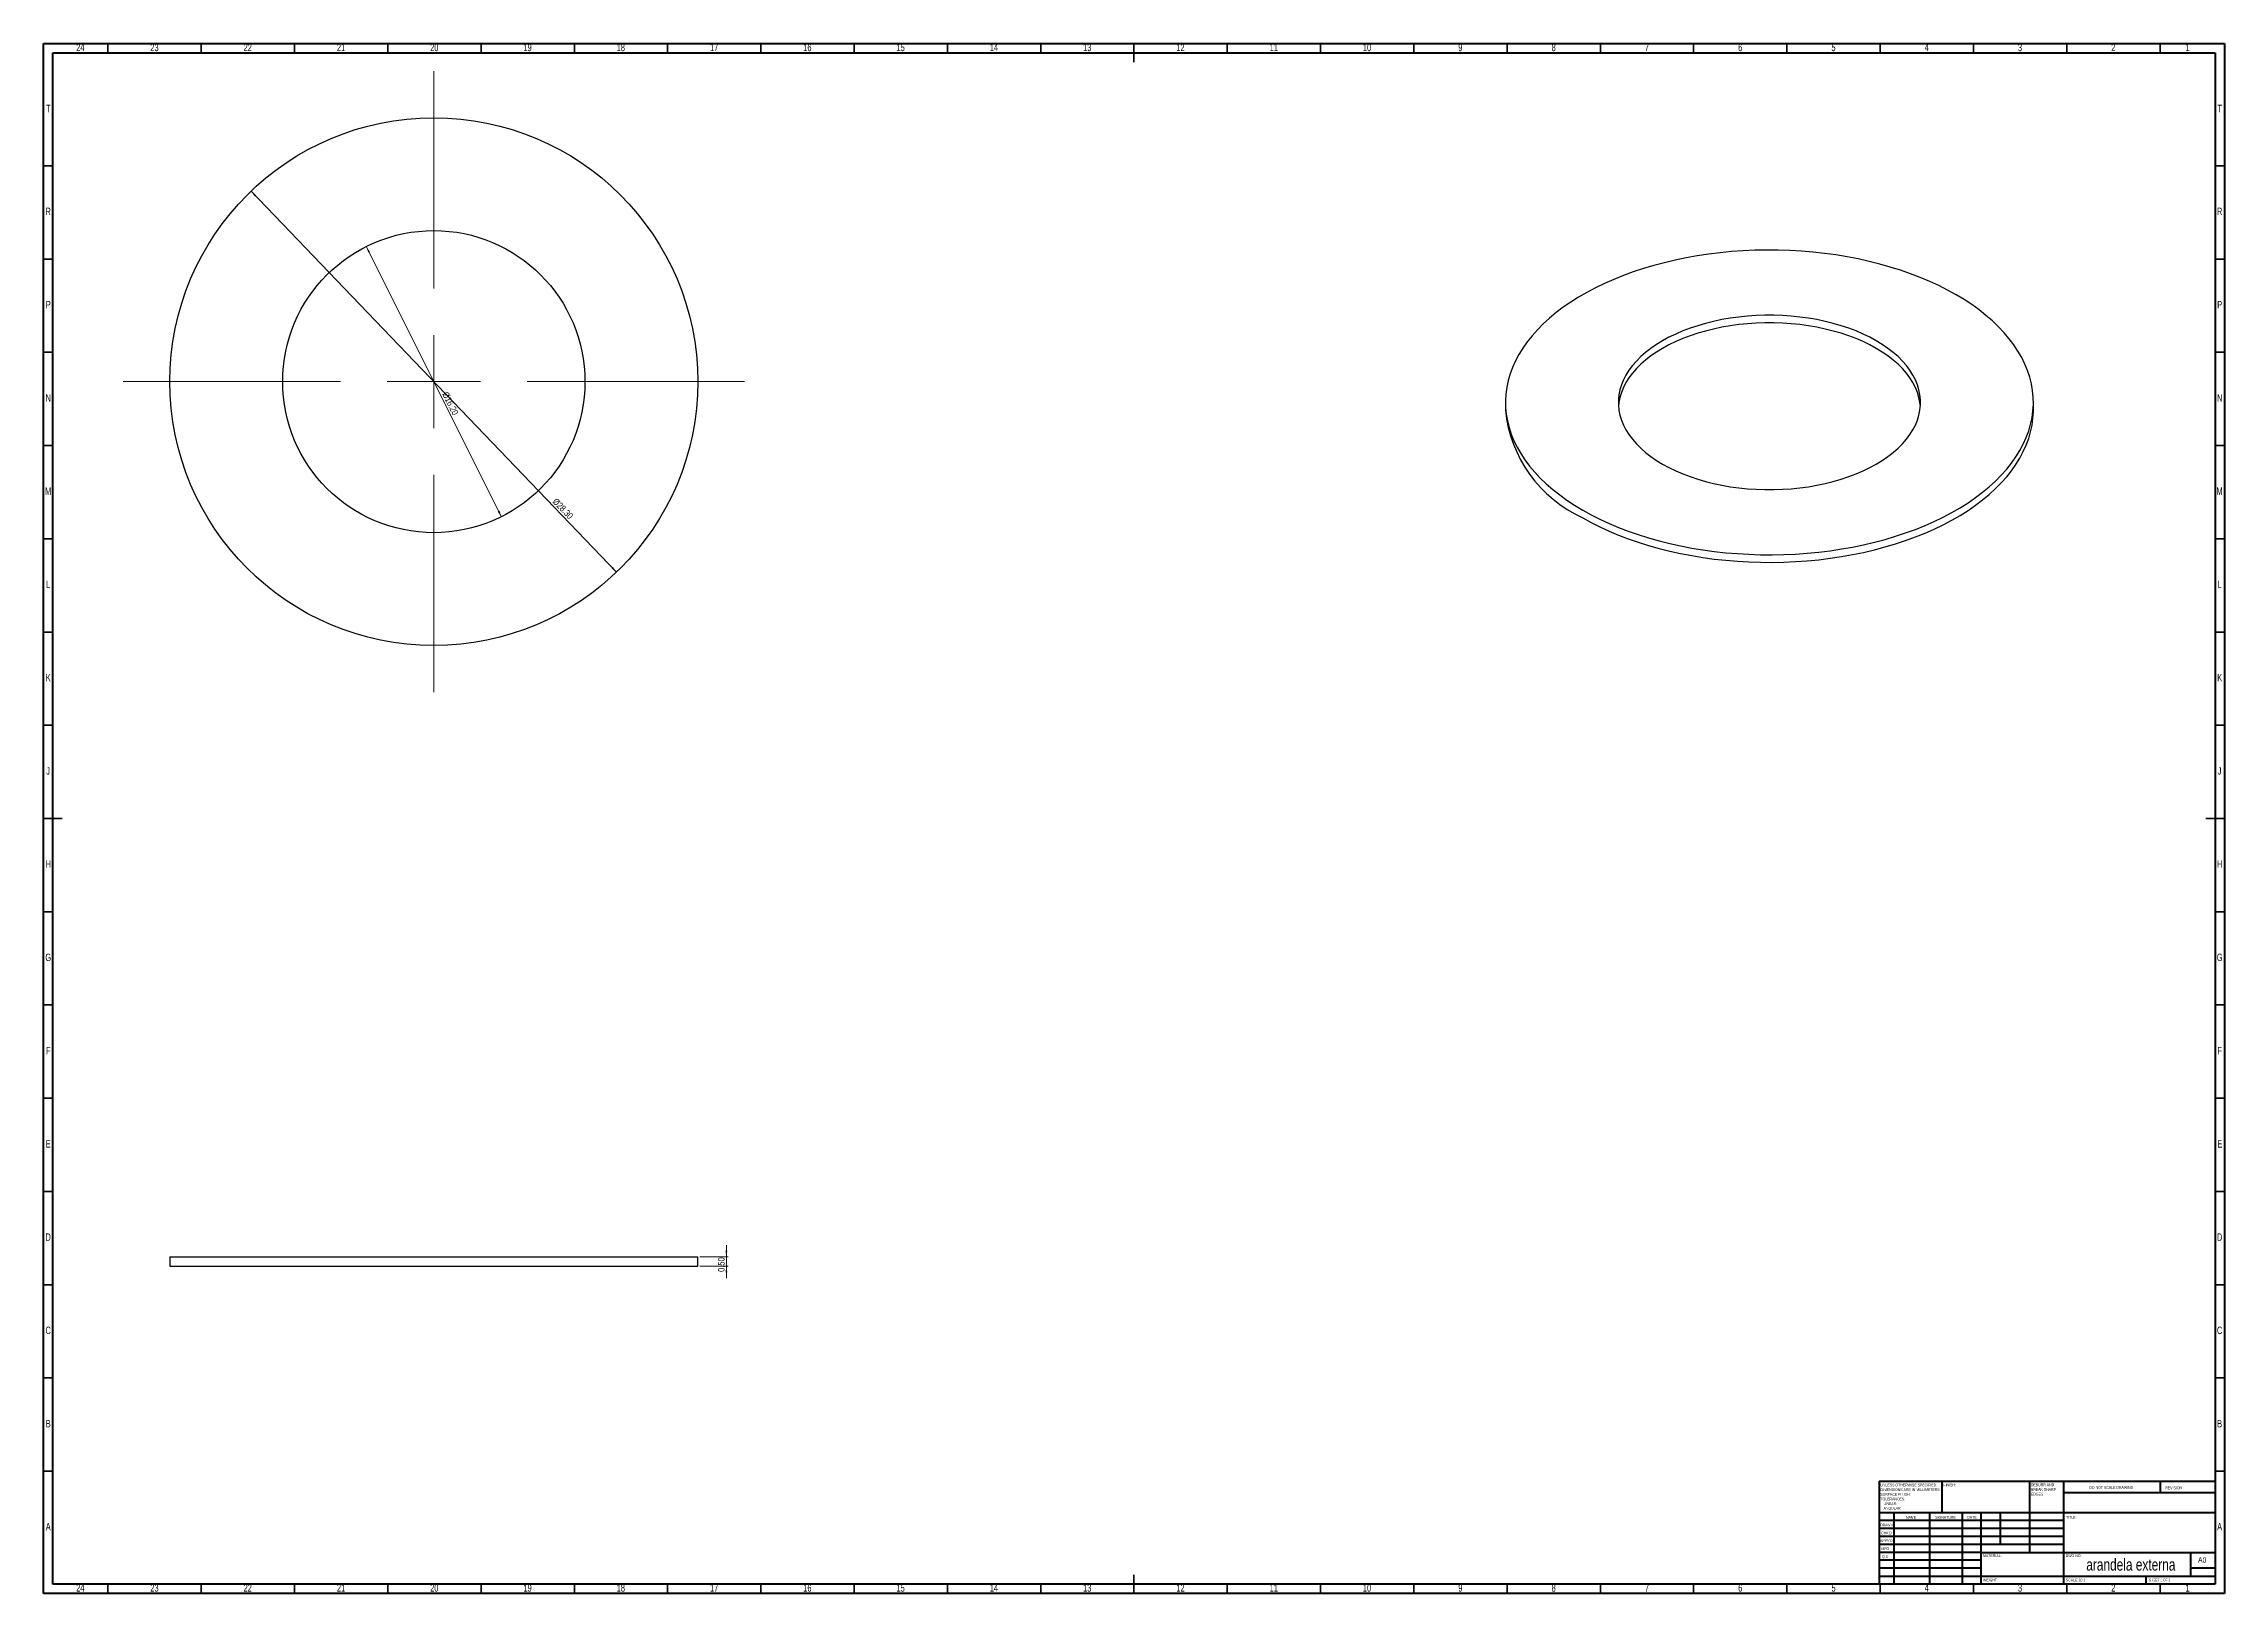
# Model space of a CAD drawing. Header units: millimetres. Extents: x 15 to 1184, y 5 to 836.
import ezdxf

# ---------------------------------------------------------------- set-up
doc = ezdxf.new("R2010")
doc.units = ezdxf.units.MM
doc.styles.add('SLDTEXTSTYLE0', font='TXT', dxfattribs={"width": 0.75})
doc.styles.add('SLDTEXTSTYLE1', font='TXT', dxfattribs={"width": 0.686449})
doc.styles.add('SLDTEXTSTYLE2', font='TXT', dxfattribs={"width": 0.6875})
doc.dimstyles.new('SLDDIMSTYLE0', dxfattribs={"dimtxt": 3.5, "dimasz": 3.302, "dimexe": 0, "dimexo": 0.0625, "dimgap": 0.875, "dimtad": 1, "dimlfac": 0.1, "dimrnd": 1e-09, "dimzin": 4, "dimdsep": 46, "dimtxsty": 'SLDTEXTSTYLE0', "dimsah": 1, "dimcen": 0, "dimadec": 0, "dimazin": 1, "dimtfac": 1, "dimtmove": 0, "dimatfit": 3, "dimfxl": 0, "dimfrac": 2, "dimtolj": 1, "dimtzin": 12, "dimarcsym": 0})
doc.dimstyles.new('SLDDIMSTYLE1', dxfattribs={"dimtxt": 3.5, "dimasz": 3.302, "dimexe": 0, "dimexo": 0.0625, "dimgap": 0.875, "dimtad": 1, "dimlfac": 0.1, "dimrnd": 1e-09, "dimzin": 0, "dimdsep": 46, "dimtxsty": 'SLDTEXTSTYLE0', "dimsah": 1, "dimcen": 0.09, "dimadec": 0, "dimazin": 0, "dimtfac": 1, "dimtmove": 0, "dimatfit": 0, "dimfxl": 0, "dimfrac": 2, "dimtolj": 1, "dimtzin": 12, "dimarcsym": 0})

# ---------------------------------------------------------------- blocks, each defined once
blk = doc.blocks.new('SW_NOTE_0')
at = {"color": 0, "linetype": 'Continuous', "lineweight": 0, "char_height": 1.5, "attachment_point": 1, "style": 'SLDTEXTSTYLE0'}
for s, insert in [('UNLESS OTHERWISE SPECIFIED:', (0, 1.9)), ('TOLERANCES:', (0, -5.6)), ('DIMENSIONS ARE IN MILLIMETERS', (0, -0.6)), ('SURFACE FINISH:', (0, -3.1)), ('ANGULAR:', (1.7, -10.6)), ('LINEAR:', (1.7, -8.1))]:
    blk.add_mtext(s, dxfattribs=dict(at, insert=insert))
blk = doc.blocks.new('SW_NOTE_1')
at = {"color": 0, "linetype": 'Continuous', "lineweight": 0, "char_height": 1.5, "attachment_point": 1, "style": 'SLDTEXTSTYLE0'}
for s, insert in [('DEBURR AND', (0, 1.9)), ('BREAK SHARP', (0, -0.6)), ('EDGES', (0, -3.1))]:
    blk.add_mtext(s, dxfattribs=dict(at, insert=insert))
blk = doc.blocks.new('_D')
at = {"color": 7, "linetype": 'Continuous', "lineweight": 18}
blk.add_line((260.4, 582.3), (187.9, 727.2), dxfattribs=at)
for points in [[(187.9, 727.2), (189, 724), (189.9, 724.5)], [(260.4, 582.3), (259.4, 585.5), (258.4, 585)]]:
    blk.add_solid(points, dxfattribs=at)
at = {"color": 7, "linetype": 'Continuous', "lineweight": 18, "insert": (231.7, 649.7), "char_height": 3.5, "attachment_point": 1, "rotation": 296.5651, "style": 'SLDTEXTSTYLE0'}
blk.add_mtext('%%c16.20', dxfattribs=at)
blk = doc.blocks.new('_D_1')
at = {"color": 7, "linetype": 'Continuous', "lineweight": 18}
blk.add_line((322.1, 552.6), (126.2, 756.9), dxfattribs=at)
for points in [[(126.2, 756.9), (128.1, 754.1), (128.9, 754.8)], [(322.1, 552.6), (320.2, 555.4), (319.5, 554.7)]]:
    blk.add_solid(points, dxfattribs=at)
at = {"color": 7, "linetype": 'Continuous', "lineweight": 18, "insert": (290.1, 592.6), "char_height": 3.5, "attachment_point": 1, "rotation": 313.8065, "style": 'SLDTEXTSTYLE0'}
blk.add_mtext('%%c28.30', dxfattribs=at)
blk = doc.blocks.new('SW_CENTERMARKSYMBOL_0')
at = {"color": 0, "linetype": 'Continuous', "lineweight": 0}
for p, q in [((0, 50), (0, 166.5)), ((0, 0), (0, 25)), ((-50, 0), (-166.5, 0)), ((0, 0), (-25, 0)), ((0, 0), (0, -25)), ((0, 0), (25, 0)), ((50, 0), (166.5, 0)), ((0, -50), (0, -166.5))]:
    blk.add_line(p, q, dxfattribs=at)
blk = doc.blocks.new('_D_2')
at = {"color": 7, "linetype": 'Continuous', "lineweight": 18}
for p, q in [((381, 185.4), (381, 191.8)), ((366.7, 185.4), (382, 185.4)), ((366.7, 180.4), (382, 180.4)), ((381, 180.4), (381, 185.4)), ((381, 180.4), (381, 174.1))]:
    blk.add_line(p, q, dxfattribs=at)
for points in [[(381, 185.4), (381.5, 188.8), (380.5, 188.8)], [(381, 180.4), (380.5, 177.1), (381.5, 177.1)]]:
    blk.add_solid(points, dxfattribs=at)
at = {"color": 7, "linetype": 'Continuous', "lineweight": 18, "insert": (376.5, 177.4), "char_height": 3.5, "attachment_point": 1, "rotation": 90, "style": 'SLDTEXTSTYLE0'}
blk.add_mtext('0.50', dxfattribs=at)

msp = doc.modelspace()

# ---------------------------------------------------------------- linework, layer by layer
at = {"color": 7, "linetype": 'Continuous', "lineweight": 70}
for p, q in [((15, 5), (15, 836)), ((15, 836), (1184, 836)), ((20, 10), (20, 831)), ((20, 831), (1179, 831)), ((1179, 831), (1179, 10)), ((1184, 836), (1184, 5)), ((1184, 5), (15, 5)), ((1179, 10), (20, 10))]:
    msp.add_line(p, q, dxfattribs=at)
at = {"color": 7, "linetype": 'Continuous', "lineweight": 35}
for p, q in [((49.5, 831), (49.5, 836)), ((99.5, 831), (99.5, 836)), ((149.5, 831), (149.5, 836)), ((199.5, 831), (199.5, 836)), ((249.5, 831), (249.5, 836)), ((299.5, 831), (299.5, 836)), ((349.5, 831), (349.5, 836)), ((399.5, 831), (399.5, 836)), ((449.5, 831), (449.5, 836)), ((499.5, 831), (499.5, 836)), ((549.5, 831), (549.5, 836)), ((599.5, 836), (599.5, 826)), ((599.5, 831), (599.5, 836)), ((649.5, 831), (649.5, 836)), ((699.5, 831), (699.5, 836)), ((749.5, 831), (749.5, 836)), ((799.5, 831), (799.5, 836)), ((849.5, 831), (849.5, 836)), ((899.5, 831), (899.5, 836)), ((949.5, 831), (949.5, 836)), ((999.5, 831), (999.5, 836)), ((1049.5, 831), (1049.5, 836)), ((1099.5, 831), (1099.5, 836)), ((1149.5, 831), (1149.5, 836)), ((20, 770.5), (15, 770.5)), ((1179, 770.5), (1184, 770.5)), ((20, 720.5), (15, 720.5)), ((1179, 720.5), (1184, 720.5)), ((20, 670.5), (15, 670.5)), ((1179, 670.5), (1184, 670.5)), ((20, 620.5), (15, 620.5)), ((1179, 620.5), (1184, 620.5)), ((20, 570.5), (15, 570.5)), ((1179, 570.5), (1184, 570.5)), ((20, 520.5), (15, 520.5)), ((1179, 520.5), (1184, 520.5)), ((20, 470.5), (15, 470.5)), ((1179, 470.5), (1184, 470.5)), ((15, 420.5), (25, 420.5)), ((20, 420.5), (15, 420.5)), ((1184, 420.5), (1174, 420.5)), ((1179, 420.5), (1184, 420.5)), ((20, 370.5), (15, 370.5)), ((1179, 370.5), (1184, 370.5)), ((20, 320.5), (15, 320.5)), ((1179, 320.5), (1184, 320.5)), ((20, 270.5), (15, 270.5)), ((1179, 270.5), (1184, 270.5)), ((20, 220.5), (15, 220.5)), ((1179, 220.5), (1184, 220.5)), ((20, 170.5), (15, 170.5)), ((1179, 170.5), (1184, 170.5)), ((20, 120.5), (15, 120.5)), ((1179, 120.5), (1184, 120.5)), ((20, 70.5), (15, 70.5)), ((1179, 70.5), (1184, 70.5)), ((599.5, 5), (599.5, 15)), ((49.5, 10), (49.5, 5)), ((99.5, 10), (99.5, 5)), ((149.5, 10), (149.5, 5)), ((199.5, 10), (199.5, 5)), ((249.5, 10), (249.5, 5)), ((299.5, 10), (299.5, 5)), ((349.5, 10), (349.5, 5)), ((399.5, 10), (399.5, 5)), ((449.5, 10), (449.5, 5)), ((499.5, 10), (499.5, 5)), ((549.5, 10), (549.5, 5)), ((599.5, 10), (599.5, 5)), ((649.5, 10), (649.5, 5)), ((699.5, 10), (699.5, 5)), ((749.5, 10), (749.5, 5)), ((799.5, 10), (799.5, 5)), ((849.5, 10), (849.5, 5)), ((899.5, 10), (899.5, 5)), ((949.5, 10), (949.5, 5)), ((999.5, 10), (999.5, 5)), ((1049.5, 10), (1049.5, 5)), ((1099.5, 10), (1099.5, 5)), ((1149.5, 10), (1149.5, 5))]:
    msp.add_line(p, q, dxfattribs=at)
at = {"color": 7, "linetype": 'Continuous', "lineweight": 25}
for p, q in [((798.602, 643.595), (798.602, 639.512)), ((1081.602, 639.512), (1081.602, 643.595)), ((82.653, 185.45), (82.653, 180.45)), ((82.653, 185.45), (224.153, 185.45)), ((82.653, 180.45), (224.153, 180.45)), ((224.153, 185.45), (365.653, 185.45)), ((224.153, 180.45), (365.653, 180.45)), ((365.653, 180.45), (365.653, 185.45))]:
    msp.add_line(p, q, dxfattribs=at)
at = {"color": 7, "linetype": 'Continuous', "lineweight": 50}
for p, q in [((999, 65.25), (1179, 65.25)), ((999, 65.25), (999, 10)), ((1032.8, 48.25), (1032.8, 65.25)), ((1079.6, 65.25), (1079.6, 27)), ((1097.8, 65.25), (1097.8, 10)), ((1179, 58.875), (1097.8, 58.875)), ((1149.8, 58.875), (1149.8, 65.25)), ((1179, 48.25), (999, 48.25)), ((1006.8, 48.25), (1006.8, 10)), ((1025.991, 48.25), (1025.991, 10)), ((1043.399, 48.25), (1043.399, 10)), ((1053.6, 10), (1053.6, 48.25)), ((1064, 31.25), (1064, 48.25)), ((1097.8, 44), (999, 44)), ((1097.8, 39.75), (999, 39.75)), ((1097.8, 35.5), (999, 35.5)), ((1097.8, 31.25), (999, 31.25)), ((1053.6, 27), (999, 27)), ((1053.6, 27), (1179, 27)), ((1166, 14.25), (1166, 27)), ((1053.6, 22.75), (999, 22.75)), ((1053.6, 18.5), (999, 18.5)), ((999, 14.25), (1179, 14.25)), ((1142, 10), (1142, 14.25)), ((1179, 18.5), (1166, 18.5))]:
    msp.add_line(p, q, dxfattribs=at)
at = {"color": 7, "linetype": 'Continuous', "lineweight": 25, "flags": 128}
for points in [[(840.047, 585.834), (844.571, 583.336), (849.281, 580.955), (854.17, 578.697), (859.227, 576.567), (864.442, 574.567), (869.805, 572.703), (875.306, 570.977), (880.933, 569.393), (886.677, 567.955), (892.525, 566.665), (898.466, 565.525), (904.489, 564.538), (910.581, 563.706), (916.731, 563.031), (922.927, 562.513), (929.157, 562.154), (935.408, 561.954), (941.668, 561.914), (947.925, 562.034), (954.167, 562.313), (960.381, 562.752), (966.555, 563.349), (972.678, 564.103), (978.737, 565.013), (984.721, 566.076), (990.617, 567.291), (996.414, 568.656), (1002.101, 570.167), (1007.666, 571.822), (1013.1, 573.618), (1018.39, 575.55), (1023.527, 577.616), (1028.501, 579.811), (1033.302, 582.13), (1037.92, 584.57), (1042.347, 587.126), (1046.574, 589.792), (1050.592, 592.564), (1054.394, 595.435), (1057.972, 598.401), (1061.32, 601.455), (1064.43, 604.591), (1067.297, 607.804), (1069.915, 611.087), (1072.279, 614.434), (1074.384, 617.837), (1076.226, 621.292), (1077.802, 624.789), (1079.108, 628.324), (1080.142, 631.889), (1080.902, 635.476), (1081.386, 639.079), (1081.594, 642.691), (1081.525, 646.305), (1081.178, 649.914), (1080.556, 653.51), (1079.659, 657.087), (1078.489, 660.637), (1077.047, 664.154), (1075.338, 667.631), (1073.364, 671.061), (1071.129, 674.437), (1068.637, 677.753), (1065.894, 681.001), (1062.905, 684.177), (1059.675, 687.273), (1056.212, 690.284), (1052.521, 693.203), (1048.609, 696.025), (1044.486, 698.744), (1040.158, 701.356), (1035.634, 703.854), (1030.924, 706.235), (1026.035, 708.493), (1020.978, 710.623), (1015.763, 712.623), (1010.4, 714.487), (1004.899, 716.213), (999.272, 717.797), (993.528, 719.235), (987.68, 720.525), (981.739, 721.665), (975.716, 722.652), (969.624, 723.484), (963.474, 724.159), (957.278, 724.677), (951.048, 725.036), (944.797, 725.236), (938.537, 725.276), (932.28, 725.156), (926.038, 724.877), (919.824, 724.438), (913.65, 723.841), (907.527, 723.087), (901.468, 722.177), (895.484, 721.114), (889.588, 719.899), (883.791, 718.534), (878.104, 717.023), (872.539, 715.368), (867.105, 713.572), (861.815, 711.64), (856.678, 709.574), (851.704, 707.379), (846.903, 705.06), (842.285, 702.619), (837.858, 700.064), (833.631, 697.398), (829.613, 694.626), (825.811, 691.755), (822.233, 688.789), (818.885, 685.735), (815.775, 682.599), (812.908, 679.386), (810.29, 676.103), (807.926, 672.756), (805.821, 669.352), (803.979, 665.898), (802.403, 662.401), (801.097, 658.866), (800.063, 655.301), (799.303, 651.714), (798.819, 648.111), (798.611, 644.499), (798.68, 640.885), (799.026, 637.276), (799.649, 633.68), (800.546, 630.103), (801.716, 626.553), (803.158, 623.035), (804.867, 619.559), (806.841, 616.129), (809.076, 612.753), (811.567, 609.437), (814.311, 606.189), (817.3, 603.013), (820.53, 599.917), (823.993, 596.906), (827.684, 593.987), (831.595, 591.165), (835.719, 588.446), (840.047, 585.834)], [(882.827, 610.53), (886.254, 608.664), (889.863, 606.915), (893.643, 605.291), (897.579, 603.796), (901.66, 602.436), (905.87, 601.216), (910.197, 600.138), (914.624, 599.208), (919.138, 598.428), (923.723, 597.801), (928.363, 597.328), (933.043, 597.013), (937.747, 596.854), (942.458, 596.854), (947.162, 597.013), (951.842, 597.328), (956.482, 597.801), (961.067, 598.428), (965.581, 599.208), (970.008, 600.138), (974.335, 601.216), (978.545, 602.436), (982.626, 603.796), (986.562, 605.291), (990.342, 606.915), (993.951, 608.664), (997.378, 610.53), (1000.612, 612.509), (1003.64, 614.593), (1006.454, 616.774), (1009.043, 619.047), (1011.399, 621.403), (1013.513, 623.833), (1015.38, 626.331), (1016.991, 628.887), (1018.342, 631.493), (1019.429, 634.139), (1020.247, 636.818), (1020.794, 639.52), (1021.068, 642.235), (1021.068, 644.955), (1020.794, 647.67), (1020.247, 650.372), (1019.429, 653.051), (1018.342, 655.697), (1016.991, 658.303), (1015.38, 660.859), (1013.513, 663.357), (1011.399, 665.787), (1009.043, 668.143), (1006.454, 670.416), (1003.64, 672.597), (1000.612, 674.681), (997.378, 676.659), (993.951, 678.526), (990.342, 680.274), (986.562, 681.899), (982.626, 683.393), (978.545, 684.753), (974.335, 685.974), (970.008, 687.052), (965.581, 687.982), (961.067, 688.762), (956.482, 689.389), (951.842, 689.862), (947.162, 690.177), (942.458, 690.335), (937.747, 690.335), (933.043, 690.177), (928.363, 689.862), (923.723, 689.389), (919.138, 688.762), (914.624, 687.982), (910.197, 687.052), (905.87, 685.974), (901.66, 684.753), (897.579, 683.393), (893.643, 681.899), (889.863, 680.274), (886.254, 678.526), (882.827, 676.659), (879.593, 674.681), (876.565, 672.597), (873.751, 670.416), (871.162, 668.143), (868.806, 665.787), (866.692, 663.357), (864.825, 660.859), (863.214, 658.303), (861.862, 655.697), (860.776, 653.051), (859.958, 650.372), (859.411, 647.67), (859.137, 644.955), (859.137, 642.235), (859.411, 639.52), (859.958, 636.818), (860.776, 634.139), (861.862, 631.493), (863.214, 628.887), (864.825, 626.331), (866.692, 623.833), (868.806, 621.403), (871.162, 619.047), (873.751, 616.774), (876.565, 614.593), (879.593, 612.509), (882.827, 610.53)], [(1021.025, 641.554), (1020.794, 643.588), (1020.247, 646.289), (1019.429, 648.968), (1018.342, 651.615), (1016.991, 654.22), (1015.38, 656.776), (1013.513, 659.274), (1011.399, 661.705), (1009.043, 664.06), (1006.454, 666.333), (1003.64, 668.515), (1000.612, 670.598), (997.378, 672.577), (993.951, 674.443), (990.342, 676.192), (986.562, 677.816), (982.626, 679.311), (978.545, 680.671), (974.335, 681.891), (970.008, 682.969), (965.581, 683.899), (961.067, 684.679), (956.482, 685.307), (951.842, 685.779), (947.162, 686.095), (942.458, 686.253), (937.747, 686.253), (933.043, 686.095), (928.363, 685.779), (923.723, 685.307), (919.138, 684.679), (914.624, 683.899), (910.197, 682.969), (905.87, 681.891), (901.66, 680.671), (897.579, 679.311), (893.643, 677.816), (889.863, 676.192), (886.254, 674.443), (882.827, 672.577), (879.593, 670.598), (876.565, 668.515), (873.751, 666.333), (871.162, 664.06), (868.806, 661.705), (866.692, 659.274), (864.825, 656.776), (863.214, 654.22), (861.862, 651.615), (860.776, 648.968), (859.958, 646.289), (859.411, 643.588), (859.18, 641.554)], [(840.047, 581.751), (844.571, 579.253), (849.281, 576.873), (854.17, 574.615), (859.227, 572.484), (864.442, 570.484), (869.805, 568.62), (875.306, 566.894), (880.933, 565.311), (886.677, 563.872), (892.525, 562.582), (898.466, 561.442), (904.489, 560.456), (910.581, 559.624), (916.731, 558.948), (922.927, 558.43), (929.157, 558.071), (935.408, 557.871), (941.668, 557.831), (947.925, 557.951), (954.167, 558.231), (960.381, 558.669), (966.555, 559.266), (972.678, 560.02), (978.737, 560.93), (984.721, 561.993), (990.617, 563.209), (996.414, 564.573), (1002.101, 566.084), (1007.666, 567.739), (1013.1, 569.535), (1018.39, 571.467), (1023.527, 573.533), (1028.501, 575.728), (1033.302, 578.048), (1037.92, 580.488), (1042.347, 583.043), (1046.574, 585.709), (1050.592, 588.481), (1054.394, 591.352), (1057.972, 594.318), (1061.32, 597.372), (1064.43, 600.509), (1067.297, 603.721), (1069.915, 607.004), (1072.279, 610.351), (1074.384, 613.755), (1076.226, 617.209), (1077.802, 620.707), (1079.108, 624.241), (1080.142, 627.806), (1080.902, 631.393), (1081.386, 634.997), (1081.594, 638.609), (1081.602, 639.512)]]:
    msp.add_lwpolyline(points, dxfattribs=at)
at = {"color": 7, "linetype": 'Continuous', "lineweight": 25}
for radius in [141.5, 81]:
    msp.add_circle((224.153, 654.751), radius, dxfattribs=at)
msp.add_arc((869.356, 646.53), 71.101, 185.66447, 245.655671, dxfattribs=at)

# ---------------------------------------------------------------- block references
at = {"color": 7, "linetype": 'Continuous', "lineweight": 0}
for name, p in [('SW_CENTERMARKSYMBOL_0', (224.153, 654.751)), ('SW_NOTE_0', (999.594, 61.987)), ('SW_NOTE_1', (1080.309, 62.069))]:
    msp.add_blockref(name, p, dxfattribs=at)

# ---------------------------------------------------------------- texts
for s, insert, char_height, attachment_point, style in [('24', (34.67, 835.92), 3.9688, 2, 'SLDTEXTSTYLE0'), ('23', (74.42, 835.92), 3.9688, 2, 'SLDTEXTSTYLE0'), ('22', (124.42, 835.92), 3.9688, 2, 'SLDTEXTSTYLE0'), ('21', (174.42, 835.92), 3.9688, 2, 'SLDTEXTSTYLE0'), ('20', (224.42, 835.92), 3.9688, 2, 'SLDTEXTSTYLE0'), ('19', (274.42, 835.92), 3.9688, 2, 'SLDTEXTSTYLE0'), ('18', (324.42, 835.92), 3.9688, 2, 'SLDTEXTSTYLE0'), ('17', (374.42, 835.92), 3.9688, 2, 'SLDTEXTSTYLE0'), ('16', (424.42, 835.92), 3.9688, 2, 'SLDTEXTSTYLE0'), ('15', (474.42, 835.92), 3.9688, 2, 'SLDTEXTSTYLE0'), ('14', (524.42, 835.92), 3.9688, 2, 'SLDTEXTSTYLE0'), ('13', (574.42, 835.92), 3.9688, 2, 'SLDTEXTSTYLE0'), ('12', (624.42, 835.92), 3.9688, 2, 'SLDTEXTSTYLE0'), ('11', (674.42, 835.92), 3.9688, 2, 'SLDTEXTSTYLE0'), ('10', (724.42, 835.92), 3.9688, 2, 'SLDTEXTSTYLE0'), ('9', (774.46, 835.92), 3.969, 2, 'SLDTEXTSTYLE0'), ('8', (824.46, 835.92), 3.969, 2, 'SLDTEXTSTYLE0'), ('7', (874.46, 835.92), 3.969, 2, 'SLDTEXTSTYLE0'), ('6', (924.46, 835.92), 3.969, 2, 'SLDTEXTSTYLE0'), ('5', (974.46, 835.92), 3.969, 2, 'SLDTEXTSTYLE0'), ('4', (1024.46, 835.92), 3.969, 2, 'SLDTEXTSTYLE0'), ('3', (1074.46, 835.92), 3.969, 2, 'SLDTEXTSTYLE0'), ('2', (1124.46, 835.92), 3.969, 2, 'SLDTEXTSTYLE0'), ('1', (1164.21, 835.92), 3.969, 2, 'SLDTEXTSTYLE0'), ('T', (17.55, 803.17), 3.969, 2, 'SLDTEXTSTYLE0'), ('T', (1181.55, 803.17), 3.969, 2, 'SLDTEXTSTYLE0'), ('R', (17.444, 748.017), 3.969, 2, 'SLDTEXTSTYLE0'), ('R', (1181.444, 748.017), 3.969, 2, 'SLDTEXTSTYLE0'), ('P', (17.485, 698.017), 3.969, 2, 'SLDTEXTSTYLE0'), ('P', (1181.485, 698.017), 3.969, 2, 'SLDTEXTSTYLE0'), ('N', (17.464, 648.017), 3.969, 2, 'SLDTEXTSTYLE0'), ('N', (1181.464, 648.017), 3.969, 2, 'SLDTEXTSTYLE0'), ('M', (17.424, 598.017), 3.969, 2, 'SLDTEXTSTYLE0'), ('M', (1181.424, 598.017), 3.969, 2, 'SLDTEXTSTYLE0'), ('L', (17.455, 548.017), 3.969, 2, 'SLDTEXTSTYLE0'), ('L', (1181.455, 548.017), 3.969, 2, 'SLDTEXTSTYLE0'), ('K', (17.489, 498.017), 3.969, 2, 'SLDTEXTSTYLE0'), ('K', (1181.489, 498.017), 3.969, 2, 'SLDTEXTSTYLE0'), ('J', (17.403, 448.017), 3.969, 2, 'SLDTEXTSTYLE0'), ('J', (1181.403, 448.017), 3.969, 2, 'SLDTEXTSTYLE0'), ('H', (17.49, 398.017), 3.969, 2, 'SLDTEXTSTYLE0'), ('H', (1181.49, 398.017), 3.969, 2, 'SLDTEXTSTYLE0'), ('G', (17.487, 348.017), 3.969, 2, 'SLDTEXTSTYLE0'), ('G', (1181.487, 348.017), 3.969, 2, 'SLDTEXTSTYLE0'), ('F', (17.458, 298.017), 3.969, 2, 'SLDTEXTSTYLE0'), ('F', (1181.458, 298.017), 3.969, 2, 'SLDTEXTSTYLE0'), ('E', (17.508, 248.017), 3.969, 2, 'SLDTEXTSTYLE0'), ('E', (1181.508, 248.017), 3.969, 2, 'SLDTEXTSTYLE0'), ('D', (17.453, 198.017), 3.969, 2, 'SLDTEXTSTYLE0'), ('D', (1181.453, 198.017), 3.969, 2, 'SLDTEXTSTYLE0'), ('C', (17.459, 148.017), 3.969, 2, 'SLDTEXTSTYLE0'), ('C', (1181.459, 148.017), 3.969, 2, 'SLDTEXTSTYLE0'), ('B', (17.471, 98.017), 3.969, 2, 'SLDTEXTSTYLE0'), ('B', (1181.471, 98.017), 3.969, 2, 'SLDTEXTSTYLE0'), ('FINISH:', (1033.371, 63.919), 1.5, 1, 'SLDTEXTSTYLE0'), ('DO NOT SCALE DRAWING', (1111.615, 62.533), 1.5, 1, 'SLDTEXTSTYLE0'), ('REVISION', (1152.328, 62.335), 1.5, 1, 'SLDTEXTSTYLE0'), ('A', (17.464, 42.767), 3.969, 2, 'SLDTEXTSTYLE0'), ('DRAWN', (999.643, 42.385), 1.5, 1, 'SLDTEXTSTYLE1'), ("CHK'D", (999.939, 38.162), 1.5, 1, 'SLDTEXTSTYLE0'), ('NAME', (1013.322, 46.501), 1.5, 1, 'SLDTEXTSTYLE0'), ('SIGNATURE', (1029.034, 46.562), 1.5, 1, 'SLDTEXTSTYLE0'), ('DATE', (1046.215, 46.576), 1.5, 1, 'SLDTEXTSTYLE0'), ('TITLE:', (1099.09, 46.576), 1.5, 1, 'SLDTEXTSTYLE0'), ('A', (1181.464, 42.767), 3.969, 2, 'SLDTEXTSTYLE0'), ("APPV'D", (999.402, 34.066), 1.5, 1, 'SLDTEXTSTYLE0'), ('MFG', (1000.124, 29.716), 1.5, 1, 'SLDTEXTSTYLE0'), ('Q.A', (1000.509, 25.505), 1.5, 1, 'SLDTEXTSTYLE0'), ('MATERIAL:', (1054.646, 25.986), 1.5, 1, 'SLDTEXTSTYLE0'), ('DWG NO.', (1098.953, 25.986), 1.5, 1, 'SLDTEXTSTYLE0'), ('arandela externa', (1133.861, 23.607), 6.35, 2, 'SLDTEXTSTYLE0'), ('A0', (1169.871, 24.406), 2.9104, 1, 'SLDTEXTSTYLE0'), ('WEIGHT:', (1054.618, 12.949), 1.4986, 1, 'SLDTEXTSTYLE0'), ('SCALE:10:1', (1099.074, 12.9), 1.5, 1, 'SLDTEXTSTYLE0'), ('SHEET 1 OF 1', (1143.478, 12.9), 1.5, 1, 'SLDTEXTSTYLE2'), ('24', (34.67, 9.92), 3.9688, 2, 'SLDTEXTSTYLE0'), ('23', (74.42, 9.92), 3.9688, 2, 'SLDTEXTSTYLE0'), ('22', (124.42, 9.92), 3.9688, 2, 'SLDTEXTSTYLE0'), ('21', (174.42, 9.92), 3.9688, 2, 'SLDTEXTSTYLE0'), ('20', (224.42, 9.92), 3.9688, 2, 'SLDTEXTSTYLE0'), ('19', (274.42, 9.92), 3.9688, 2, 'SLDTEXTSTYLE0'), ('18', (324.42, 9.92), 3.9688, 2, 'SLDTEXTSTYLE0'), ('17', (374.42, 9.92), 3.9688, 2, 'SLDTEXTSTYLE0'), ('16', (424.42, 9.92), 3.9688, 2, 'SLDTEXTSTYLE0'), ('15', (474.42, 9.92), 3.9688, 2, 'SLDTEXTSTYLE0'), ('14', (524.42, 9.92), 3.9688, 2, 'SLDTEXTSTYLE0'), ('13', (574.42, 9.92), 3.9688, 2, 'SLDTEXTSTYLE0'), ('12', (624.42, 9.92), 3.9688, 2, 'SLDTEXTSTYLE0'), ('11', (674.42, 9.92), 3.9688, 2, 'SLDTEXTSTYLE0'), ('10', (724.42, 9.92), 3.9688, 2, 'SLDTEXTSTYLE0'), ('9', (774.46, 9.92), 3.969, 2, 'SLDTEXTSTYLE0'), ('8', (824.46, 9.92), 3.969, 2, 'SLDTEXTSTYLE0'), ('7', (874.46, 9.92), 3.969, 2, 'SLDTEXTSTYLE0'), ('6', (924.46, 9.92), 3.969, 2, 'SLDTEXTSTYLE0'), ('5', (974.46, 9.92), 3.969, 2, 'SLDTEXTSTYLE0'), ('4', (1024.46, 9.92), 3.969, 2, 'SLDTEXTSTYLE0'), ('3', (1074.46, 9.92), 3.969, 2, 'SLDTEXTSTYLE0'), ('2', (1124.46, 9.92), 3.969, 2, 'SLDTEXTSTYLE0'), ('1', (1164.21, 9.92), 3.969, 2, 'SLDTEXTSTYLE0')]:
    msp.add_mtext(s, dxfattribs=dict(at, insert=insert, char_height=char_height, attachment_point=attachment_point, style=style))

# ---------------------------------------------------------------- dimensions: what is measured, and where the dimension line sits
at = {"color": 7, "linetype": 'Continuous', "lineweight": 18}
for p1, p2, picture, middle in [((322.103, 552.633), (126.203, 756.869), '_D_1', (301.686, 573.918)), ((260.377, 582.302), (187.928, 727.199), '_D', (237.35, 628.356))]:
    dim = msp.add_diameter_dim_2p(p1=p1, p2=p2, dimstyle='SLDDIMSTYLE0', dxfattribs=at)
    dim.commit()
    dim.dimension.update_dxf_attribs({"geometry": picture, "text_midpoint": middle, "dimtype": 163})
dim = msp.add_linear_dim(base=(380.978, 185.45), p1=(365.653, 180.45), p2=(365.653, 185.45), angle=90, dimstyle='SLDDIMSTYLE1', dxfattribs=at)
dim.commit()
dim.dimension.update_dxf_attribs({"geometry": '_D_2', "text_midpoint": (380.978, 181.943), "dimtype": 160})

doc.saveas('drawing.dxf')
